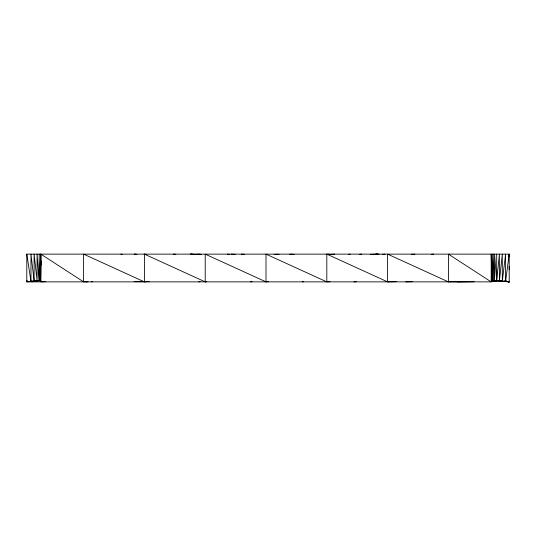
<?xml version="1.0" encoding="UTF-8"?>
<svg xmlns="http://www.w3.org/2000/svg" width="536" height="536" viewBox="0 0 536 536"><rect width="100%" height="100%" fill="white"/><g stroke="black" fill="none" stroke-linecap="round" stroke-linejoin="round"><path stroke-width="0.8" d="M509.2 269.541L509.2 266.459M41.011 260.992L40.595 280.804L41.151 281.085M37.567 280.63L34.11 280.924L34.11 254.131L37.085 280.663L37.085 254.131L39.188 280.643L40.595 254.131L40.595 280.804L37.085 280.663L26.8 281.869L26.8 254.131L509.2 254.131L509.2 281.869L496.684 280.951L491.184 281.869L26.8 281.869L27.088 280.281M493.978 280.683L496.684 280.951L499.411 254.131L499.411 280.985L496.859 280.676M503.8 281.166L505.595 281.454L509.2 254.131L508.878 256.469M291.195 254.292L294.11 254.345M87.663 281.601L86.169 281.869L88.092 281.735M40.421 280.556L31.858 281.869L30.974 281.293L26.8 254.131M250.459 281.869L252.094 281.621M91.227 281.869L92.748 281.641M198.715 281.869L200.149 281.668M411.259 254.319L412.633 254.131M413.216 254.345L414.877 254.131M302.21 281.869L303.637 281.695M145.973 281.695L144.405 281.869L144.405 254.131L205.208 281.869L206.722 281.702M37.326 280.562L34.11 280.924L30.974 254.131L30.974 281.293L38.043 280.63M348.601 254.292L350.236 254.131M359.549 254.345L361.74 254.131M274.184 254.359L279.048 254.312M205.208 281.869L205.208 254.131L266.003 281.869L268.335 281.648M149.155 281.675L134.181 281.661M375.073 254.345L377.552 254.131L370.543 254.339M431.299 254.332L433.637 254.131M289.313 254.325L291.631 254.131M375.327 254.312L377.552 254.131M376.701 254.325L379.193 254.131M382.181 254.339L385.062 254.131M353.954 281.869L356.326 281.695M45.734 281.675L40.877 281.869L40.877 254.131L83.609 281.869L86.705 281.648M493.844 280.79L498.4 280.737L509.2 281.869L506.527 281.052M326.136 254.332L329.372 254.131M266.003 281.869L266.003 254.131L326.806 281.869L330.109 281.675M330.712 254.345L334.591 254.131M405.705 281.869L412.633 281.668M326.806 281.869L326.806 254.131L387.602 281.869L396.298 281.661M457.449 281.869L473.422 281.668M387.602 281.869L387.602 254.131L448.404 281.869L474.186 281.668M491.452 281.219L493.073 281.253L493.073 254.131L494.56 281.058L494.56 254.131L496.684 280.951L494.433 280.65M192.712 254.345L190.682 254.131L197.69 254.339M491.445 281.172L493.073 281.253L491.921 254.131L491.921 281.527L491.184 254.131L491.184 281.869L448.404 254.131L448.404 281.869M231.184 254.131L235.257 254.345M241.341 254.131L244.63 254.345M173.316 254.131L175.795 254.312M493.857 280.583L495.257 280.69M190.682 254.131L193.02 254.325M197.194 254.131L199.526 254.345M134.59 254.131L136.928 254.359M198.923 254.131L201.375 254.372M227.358 254.131L229.502 254.365M144.077 254.131L146.073 254.365M498.587 280.623L502.312 281.152L505.595 254.131L505.595 281.454M502.339 280.871L499.807 280.65M503.807 281.085L509.2 281.869L504.664 281.112M500.209 280.589L502.004 280.877M497.911 280.737L499.411 280.985L502.312 254.131L502.312 281.152L499.874 280.623M134.75 254.131L136.238 254.392M120.814 254.131L122.275 254.386M501.549 280.643L502.527 280.831M504.483 281.192L505.461 281.373M505.562 281.152L509.2 281.869L505.636 281.072M276.616 254.131L277.058 254.292M144.405 281.869L83.609 254.131L83.609 281.869M40.877 254.131L41.004 265.059M496.684 254.131L496.684 280.951M39.188 254.131L39.188 280.643"/></g></svg>
